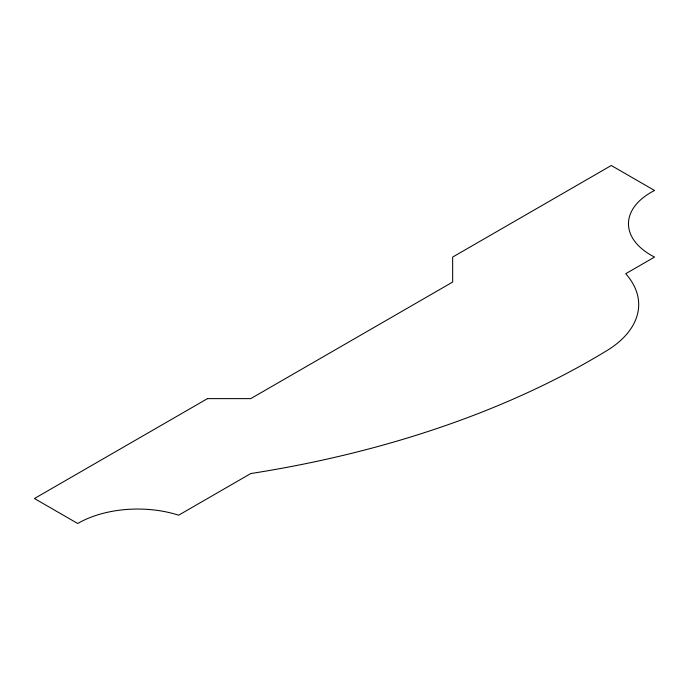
<?xml version="1.0" encoding="UTF-8"?>
<svg xmlns="http://www.w3.org/2000/svg" width="689" height="689" viewBox="0 0 689 689"><rect width="100%" height="100%" fill="white"/><g stroke="black" fill="none" stroke-linecap="round" stroke-linejoin="round"><path stroke-width="1.03" d="M207.501 398.621L34.45 498.526L77.711 523.502A84.351 48.695 0 0 1 178.658 515.183L250.762 473.55A765.565 441.994 0 0 0 604.692 351.933A116.097 67.031 0 0 0 625.707 273.731L654.55 257.075A76.806 44.346 0 0 1 654.55 190.474L611.289 165.498L452.656 257.075L452.656 282.059L250.762 398.621L207.501 398.621"/></g></svg>
